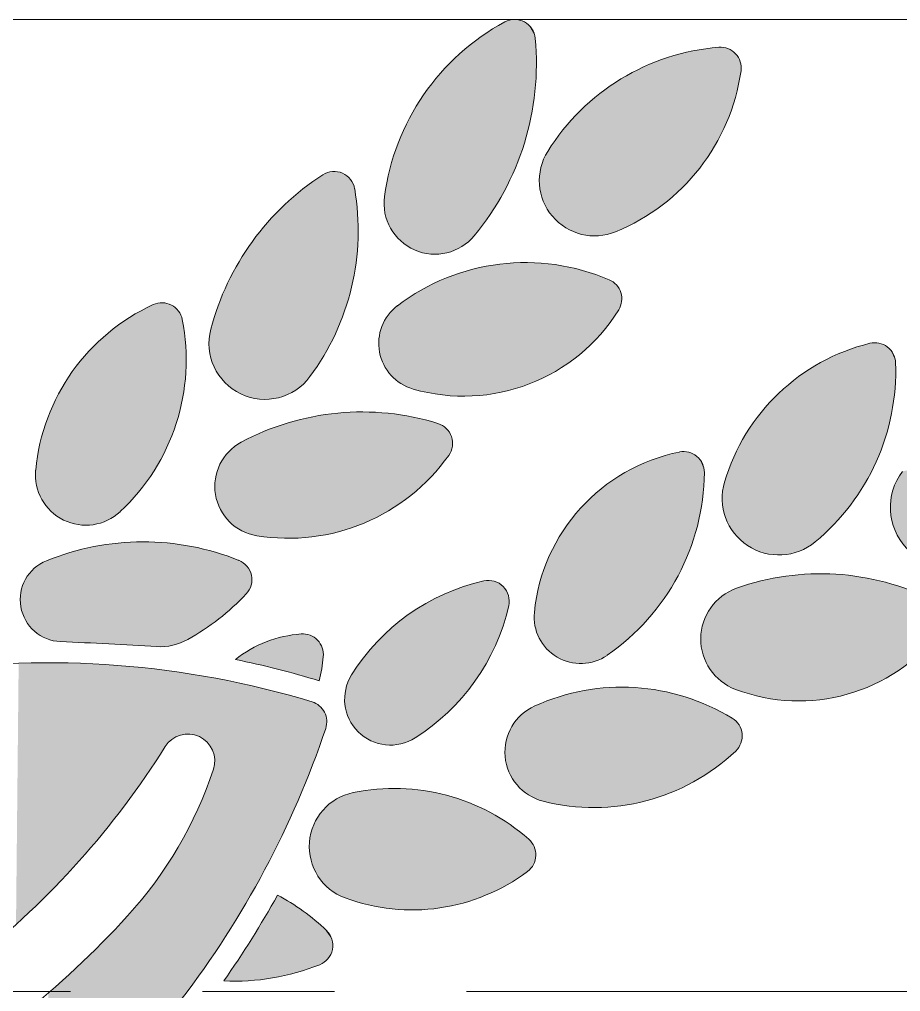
# Model space of a CAD drawing. Extents: x 5 to 409, y 5 to 583.
# Drawn here: x 275.41 to 292.36, y 339.34 to 358.04 of the extents above; entities that cross this region are included whole.
import ezdxf

# ---------------------------------------------------------------- set-up
doc = ezdxf.new("R2010")
doc.units = 0
doc.linetypes.add('CENTERX2', pattern=[20.32, 12.7, -2.54, 2.54, -2.54])
for name, color, linetype, lineweight in [('CENTERLINE', 4, 'CENTERX2', 25), ('DIMENSIONS', 2, 'Continuous', 25), ('OUTLINE', 7, 'Continuous', 70)]:
    doc.layers.add(name, color=color, linetype=linetype, lineweight=lineweight)

msp = doc.modelspace()

# ---------------------------------------------------------------- linework, layer by layer
at = {"layer": 'CENTERLINE', "lineweight": 18}
msp.add_line((296.714, 339.34), (227.314, 339.337), dxfattribs=at)
at = {"layer": 'DIMENSIONS', "lineweight": 13}
msp.add_line((239.09, 358.045), (308.088, 358.045), dxfattribs=at)
at = {"layer": 'OUTLINE', "lineweight": 18}
for centre, radius, start, end in [((284.938, 357.645), 0.4, 5.2396, 118.4689), ((286.89, 354.046), 4.494, 118.4689, 172.4448), ((280.145, 357.205), 5.214, 320.4157, 5.2396), ((289.209, 353.243), 4.28, 94.5695, 148.0969), ((288.899, 357.111), 0.4, 351.811, 94.5695), ((285.38, 357.617), 3.955, 292.3185, 351.811), ((286.478, 354.943), 1.064, 148.0969, 292.3185), ((283.99, 350.8), 5.062, 122.7693, 165.3021), ((281.466, 354.72), 0.4, 9.704, 122.7693), ((277.188, 353.989), 4.741, 323.5364, 9.704), ((283.407, 354.508), 0.981, 172.4448, 320.4157), ((285.15, 349.288), 4.078, 66.7655, 127.1877), ((286.601, 352.668), 0.4, 328.2186, 66.7655), ((279.612, 349.005), 3.906, 114.6044, 174.5822), ((278.152, 352.193), 0.4, 11.1714, 114.6044), ((283.237, 351.81), 0.913, 127.1877, 253.9344), ((283.956, 354.307), 3.512, 253.9344, 328.2186), ((274.623, 351.496), 3.997, 313.0088, 11.1714), ((280.134, 351.811), 1.077, 165.3021, 323.5364), ((292.703, 348.04), 3.885, 103.842, 163.5429), ((291.869, 351.424), 0.4, 2.0035, 103.842), ((287.992, 351.289), 4.28, 309.6003, 2.0035), ((282.003, 345.566), 4.926, 72.7523, 118.1697), ((283.345, 349.888), 0.4, 324.7003, 72.7523), ((280.132, 349.06), 0.962, 118.1697, 260.7208), ((280.586, 351.841), 3.78, 260.7208, 324.7003), ((288.797, 346.293), 3.495, 101.3008, 174.39), ((288.19, 349.329), 0.4, 359.4272, 101.3008), ((276.688, 349.282), 0.97, 174.5822, 313.0088), ((284.271, 349.368), 4.319, 304.5192, 359.4272), ((293.317, 348.658), 1.148, 143.0197, 303.1856), ((290.024, 348.832), 1.092, 163.5429, 309.6003), ((277.792, 343.047), 4.945, 68.1349, 112.1059), ((276.235, 346.88), 0.809, 112.1059, 267.5769), ((279.484, 347.266), 0.4, 316.5611, 68.1349), ((290.824, 342.565), 4.814, 63.2618, 109.6319), ((285.237, 343.294), 4.046, 102.7086, 148.1291), ((284.435, 346.85), 0.4, 346.9369, 102.7086), ((289.555, 346.123), 1.036, 109.6319, 249.2813), ((276.323, 350.259), 4.754, 299.3034, 316.5611), ((280.82, 347.689), 4.112, 302.4262, 346.9369), ((286.211, 346.547), 0.897, 174.39, 304.5192), ((290.407, 348.375), 3.444, 249.2813, 322.1442), ((271.816, 242.441), 103.724, 86.55193, 87.57695), ((278.119, 347.059), 1.084, 266.5519, 299.3034), ((281, 343.909), 2.317, 94.1901, 128.249), ((280.86, 345.821), 0.4, 354.43, 94.1901), ((275.977, 328.197), 17.895, 73.1006, 78.4299), ((278.046, 346.095), 3.227, 346.0915, 354.43), ((275.966, 328.171), 17.495, 73.1377, 98.1115), ((282.551, 344.964), 0.883, 148.1291, 302.4262), ((287.003, 341.126), 4.07, 58.5459, 114.342), ((280.925, 344.531), 0.4, 341.3251, 73.1377), ((285.727, 343.947), 0.975, 114.342, 255.772), ((288.918, 344.257), 0.4, 313.4208, 58.5459), ((264.075, 350.226), 18.187, 322.6142, 341.3251), ((278.653, 343.778), 0.516, 341.7164, 147.9214), ((264.466, 352.67), 16.227, 308.4477, 327.9215), ((286.464, 346.851), 3.971, 255.772, 313.4208), ((271.697, 346.076), 7.841, 317.6391, 341.7164), ((282.046, 342.131), 1.058, 101.5691, 249.6643), ((282.621, 339.321), 3.926, 48.6947, 101.5691), ((284.948, 341.969), 0.4, 306.8868, 48.6947), ((282.965, 344.612), 3.703, 249.6643, 306.8868), ((264.125, 350.215), 18.587, 324.9581, 330.9629), ((278.541, 337.654), 3.986, 45.8347, 62.6172), ((264.466, 352.67), 17.627, 308.4477, 317.6391), ((281.04, 340.226), 0.4, 291.7468, 45.8347), ((279.542, 343.983), 4.445, 267.4262, 291.7468)]:
    msp.add_arc(centre, radius, start, end, dxfattribs=at)
at = {"layer": 'OUTLINE', "lineweight": 5}
for points in [[(285.329, 357.73), (284.937, 358.045), (284.84, 358.032), (284.888, 358.041)], [(285.329, 357.73), (285.035, 358.033), (284.937, 358.045), (284.987, 358.042)], [(285.329, 357.73), (284.748, 357.996), (284.299, 357.717), (284.519, 357.863)], [(285.329, 357.73), (284.84, 358.032), (284.748, 357.996), (284.793, 358.017)], [(285.329, 357.73), (285.127, 357.997), (285.035, 358.033), (285.082, 358.018)], [(285.329, 357.73), (285.208, 357.94), (285.127, 357.997), (285.169, 357.971)], [(285.329, 357.73), (285.272, 357.866), (285.208, 357.94), (285.242, 357.905)], [(285.329, 357.73), (285.316, 357.777), (285.272, 357.866), (285.297, 357.823)], [(285.329, 357.73), (282.435, 354.637), (282.444, 354.322), (282.427, 354.479)], [(285.329, 357.73), (282.535, 355.156), (282.435, 354.637), (282.478, 354.898)], [(285.329, 357.73), (282.444, 354.322), (282.553, 354.026), (282.487, 354.169)], [(285.329, 357.73), (282.696, 355.66), (282.535, 355.156), (282.608, 355.41)], [(285.329, 357.73), (282.553, 354.026), (282.75, 353.78), (282.642, 353.895)], [(285.329, 357.73), (282.915, 356.141), (282.696, 355.66), (282.798, 355.904)], [(285.329, 357.73), (282.75, 353.78), (283.015, 353.609), (282.876, 353.684)], [(285.329, 357.73), (283.188, 356.594), (282.915, 356.141), (283.045, 356.372)], [(285.329, 357.73), (283.015, 353.609), (283.321, 353.531), (283.165, 353.557)], [(285.329, 357.73), (283.513, 357.011), (283.188, 356.594), (283.345, 356.807)], [(285.329, 357.73), (283.321, 353.531), (283.635, 353.554), (283.479, 353.53)], [(285.329, 357.73), (283.885, 357.387), (283.513, 357.011), (283.694, 357.205)], [(285.329, 357.73), (283.635, 353.554), (283.926, 353.675), (283.785, 353.603)], [(285.329, 357.73), (284.299, 357.717), (283.885, 357.387), (284.087, 357.558)], [(285.329, 357.73), (283.926, 353.675), (284.163, 353.883), (284.053, 353.769)], [(285.329, 357.73), (284.163, 353.883), (284.468, 354.291), (284.321, 354.083)], [(285.329, 357.73), (284.468, 354.291), (284.732, 354.727), (284.605, 354.506)], [(285.329, 357.73), (284.732, 354.727), (284.952, 355.187), (284.848, 354.954)], [(285.329, 357.73), (284.952, 355.187), (285.126, 355.666), (285.045, 355.424)], [(285.329, 357.73), (285.126, 355.666), (285.253, 356.159), (285.195, 355.911)], [(285.329, 357.73), (285.253, 356.159), (285.33, 356.663), (285.298, 356.41)], [(285.329, 357.73), (285.33, 356.663), (285.358, 357.172), (285.351, 356.917)], [(285.329, 357.73), (285.358, 357.172), (285.337, 357.681), (285.354, 357.427)], [(285.498, 355.357), (288.957, 357.507), (288.868, 357.51), (288.912, 357.511)], [(285.498, 355.357), (288.868, 357.51), (288.373, 357.441), (288.619, 357.483)], [(285.498, 355.357), (289.044, 357.484), (288.957, 357.507), (289.001, 357.498)], [(285.498, 355.357), (289.123, 357.443), (289.044, 357.484), (289.084, 357.466)], [(285.498, 355.357), (289.191, 357.385), (289.123, 357.443), (289.159, 357.416)], [(285.498, 355.357), (288.373, 357.441), (287.889, 357.315), (288.129, 357.385)], [(285.498, 355.357), (289.245, 357.313), (289.191, 357.385), (289.22, 357.35)], [(285.498, 355.357), (287.889, 357.315), (287.424, 357.133), (287.654, 357.231)], [(285.498, 355.357), (289.281, 357.231), (289.245, 357.313), (289.265, 357.273)], [(285.498, 355.357), (289.298, 357.143), (289.281, 357.231), (289.292, 357.188)], [(285.498, 355.357), (289.295, 357.054), (289.298, 357.143), (289.299, 357.099)], [(285.498, 355.357), (287.424, 357.133), (286.983, 356.899), (287.2, 357.023)], [(285.498, 355.357), (289.19, 356.552), (289.295, 357.054), (289.251, 356.801)], [(285.498, 355.357), (286.983, 356.899), (286.572, 356.615), (286.773, 356.763)], [(285.498, 355.357), (286.572, 356.615), (286.197, 356.285), (286.38, 356.455)], [(285.498, 355.357), (289.02, 356.068), (289.19, 356.552), (289.112, 356.307)], [(285.498, 355.357), (286.197, 356.285), (285.863, 355.913), (286.025, 356.104)], [(285.498, 355.357), (288.788, 355.61), (289.02, 356.068), (288.911, 355.835)], [(285.498, 355.357), (285.863, 355.913), (285.575, 355.505), (285.713, 355.713)], [(285.498, 355.357), (288.5, 355.186), (288.788, 355.61), (288.651, 355.393)], [(285.498, 355.357), (285.445, 355.198), (285.417, 354.866), (285.418, 355.033)], [(285.498, 355.357), (285.417, 354.866), (285.493, 354.541), (285.442, 354.7)], [(285.498, 355.357), (285.493, 354.541), (285.666, 354.256), (285.568, 354.392)], [(285.498, 355.357), (285.666, 354.256), (285.918, 354.038), (285.783, 354.137)], [(285.498, 355.357), (285.918, 354.038), (286.226, 353.909), (286.067, 353.961)], [(285.498, 355.357), (286.226, 353.909), (286.558, 353.881), (286.391, 353.882)], [(285.498, 355.357), (286.558, 353.881), (286.882, 353.958), (286.723, 353.907)], [(285.498, 355.357), (286.882, 353.958), (287.343, 354.183), (287.117, 354.063)], [(285.498, 355.357), (287.343, 354.183), (287.771, 354.466), (287.562, 354.318)], [(285.498, 355.357), (287.771, 354.466), (288.159, 354.802), (287.971, 354.628)], [(285.498, 355.357), (288.159, 354.802), (288.5, 355.186), (288.336, 354.988)], [(279.062, 351.902), (281.533, 355.115), (281.435, 355.119), (281.484, 355.12)], [(279.062, 351.902), (281.435, 355.119), (281.338, 355.1), (281.386, 355.112)], [(279.062, 351.902), (281.627, 355.087), (281.533, 355.115), (281.581, 355.104)], [(279.062, 351.902), (281.338, 355.1), (281.25, 355.057), (281.293, 355.081)], [(279.062, 351.902), (281.712, 355.036), (281.627, 355.087), (281.671, 355.064)], [(279.062, 351.902), (281.25, 355.057), (280.867, 354.785), (281.055, 354.925)], [(279.062, 351.902), (281.782, 354.967), (281.712, 355.036), (281.749, 355.004)], [(279.062, 351.902), (281.832, 354.882), (281.782, 354.967), (281.809, 354.926)], [(279.062, 351.902), (281.861, 354.788), (281.832, 354.882), (281.849, 354.836)], [(279.062, 351.902), (281.917, 354.314), (281.861, 354.788), (281.895, 354.552)], [(279.062, 351.902), (280.867, 354.785), (280.511, 354.478), (280.686, 354.635)], [(279.062, 351.902), (280.511, 354.478), (280.185, 354.14), (280.344, 354.313)], [(279.062, 351.902), (281.926, 353.837), (281.917, 354.314), (281.928, 354.076)], [(279.062, 351.902), (280.185, 354.14), (279.892, 353.773), (280.035, 353.96)], [(279.062, 351.902), (281.887, 353.361), (281.926, 353.837), (281.912, 353.598)], [(279.062, 351.902), (279.892, 353.773), (279.635, 353.381), (279.759, 353.58)], [(279.062, 351.902), (279.635, 353.381), (279.414, 352.966), (279.52, 353.176)], [(279.062, 351.902), (281.8, 352.892), (281.887, 353.361), (281.849, 353.125)], [(282.59, 352.454), (285.727, 353.325), (285.191, 353.366), (285.46, 353.354)], [(282.59, 352.454), (285.191, 353.366), (284.655, 353.336), (284.923, 353.36)], [(282.59, 352.454), (284.655, 353.336), (284.127, 353.236), (284.389, 353.295)], [(282.59, 352.454), (286.253, 353.214), (285.727, 353.325), (285.992, 353.279)], [(282.59, 352.454), (284.127, 353.236), (283.617, 353.067), (283.869, 353.16)], [(282.59, 352.454), (286.759, 353.035), (286.253, 353.214), (286.509, 353.133)], [(282.59, 352.454), (283.617, 353.067), (283.134, 352.833), (283.372, 352.958)], [(282.59, 352.454), (286.834, 352.993), (286.759, 353.035), (286.798, 353.016)], [(282.59, 352.454), (286.898, 352.936), (286.834, 352.993), (286.867, 352.967)], [(279.062, 351.902), (279.414, 352.966), (279.233, 352.533), (279.319, 352.751)], [(279.062, 351.902), (281.666, 352.434), (281.8, 352.892), (281.739, 352.661)], [(282.59, 352.454), (286.948, 352.867), (286.898, 352.936), (286.925, 352.903)], [(282.59, 352.454), (286.983, 352.788), (286.948, 352.867), (286.968, 352.828)], [(282.59, 352.454), (283.134, 352.833), (282.685, 352.537), (282.905, 352.692)], [(282.59, 352.454), (287, 352.704), (286.983, 352.788), (286.993, 352.747)], [(282.59, 352.454), (286.998, 352.618), (287, 352.704), (287.001, 352.661)], [(282.59, 352.454), (286.978, 352.535), (286.998, 352.618), (286.991, 352.576)], [(275.72, 349.228), (278.25, 352.581), (278.161, 352.593), (278.206, 352.589)], [(275.72, 349.228), (278.161, 352.593), (278.071, 352.585), (278.116, 352.591)], [(275.72, 349.228), (278.071, 352.585), (277.985, 352.557), (278.027, 352.573)], [(275.72, 349.228), (278.334, 352.549), (278.25, 352.581), (278.293, 352.567)], [(275.72, 349.228), (277.985, 352.557), (277.536, 352.314), (277.757, 352.443)], [(275.72, 349.228), (278.409, 352.499), (278.334, 352.549), (278.373, 352.526)], [(275.72, 349.228), (278.471, 352.434), (278.409, 352.499), (278.442, 352.468)], [(275.72, 349.228), (278.517, 352.356), (278.471, 352.434), (278.496, 352.396)], [(279.062, 351.902), (279.233, 352.533), (279.093, 352.085), (279.158, 352.31)], [(279.062, 351.902), (281.487, 351.991), (281.666, 352.434), (281.582, 352.21)], [(282.59, 352.454), (282.328, 351.894), (282.34, 351.642), (282.325, 351.768)], [(282.59, 352.454), (282.386, 352.139), (282.328, 351.894), (282.348, 352.018)], [(282.59, 352.454), (282.34, 351.642), (282.419, 351.404), (282.371, 351.52)], [(282.59, 352.454), (282.508, 352.359), (282.386, 352.139), (282.439, 352.253)], [(282.59, 352.454), (282.419, 351.404), (282.561, 351.196), (282.483, 351.295)], [(282.59, 352.454), (282.561, 351.196), (282.755, 351.035), (282.652, 351.109)], [(282.59, 352.454), (286.941, 352.457), (286.978, 352.535), (286.962, 352.495)], [(282.59, 352.454), (286.604, 352), (286.941, 352.457), (286.782, 352.222)], [(282.59, 352.454), (282.755, 351.035), (282.985, 350.932), (282.866, 350.976)], [(282.59, 352.454), (282.985, 350.932), (283.542, 350.82), (283.261, 350.865)], [(282.59, 352.454), (283.542, 350.82), (284.11, 350.799), (283.825, 350.798)], [(282.59, 352.454), (284.11, 350.799), (284.674, 350.869), (284.393, 350.823)], [(282.59, 352.454), (284.674, 350.869), (285.219, 351.03), (284.95, 350.939)], [(282.59, 352.454), (285.219, 351.03), (285.731, 351.277), (285.48, 351.143)], [(282.59, 352.454), (285.731, 351.277), (286.197, 351.603), (285.971, 351.43)], [(282.59, 352.454), (286.197, 351.603), (286.604, 352), (286.408, 351.793)], [(275.72, 349.228), (278.544, 352.27), (278.517, 352.356), (278.533, 352.314)], [(275.72, 349.228), (277.536, 352.314), (277.122, 352.015), (277.324, 352.171)], [(275.72, 349.228), (278.611, 351.768), (278.544, 352.27), (278.586, 352.02)], [(275.72, 349.228), (277.122, 352.015), (276.751, 351.664), (276.93, 351.846)], [(279.062, 351.902), (281.264, 351.569), (281.487, 351.991), (281.381, 351.777)], [(279.062, 351.902), (279.062, 351.716), (279.158, 351.359), (279.094, 351.533)], [(279.062, 351.902), (279.158, 351.359), (279.368, 351.055), (279.25, 351.198)], [(279.062, 351.902), (279.368, 351.055), (279.67, 350.84), (279.51, 350.935)], [(279.062, 351.902), (279.67, 350.84), (280.026, 350.74), (279.843, 350.775)], [(279.062, 351.902), (280.026, 350.74), (280.394, 350.767), (280.211, 350.737)], [(279.062, 351.902), (280.394, 350.767), (280.733, 350.916), (280.57, 350.827)], [(279.062, 351.902), (280.733, 350.916), (281, 351.171), (280.878, 351.032)], [(279.062, 351.902), (281, 351.171), (281.264, 351.569), (281.137, 351.367)], [(275.72, 349.228), (278.613, 351.261), (278.611, 351.768), (278.62, 351.515)], [(292.265, 351.483), (291.774, 351.813), (291.292, 351.66), (291.53, 351.744)], [(292.265, 351.483), (291.862, 351.824), (291.774, 351.813), (291.817, 351.821)], [(292.265, 351.483), (291.95, 351.816), (291.862, 351.824), (291.906, 351.823)], [(292.265, 351.483), (292.034, 351.789), (291.95, 351.816), (291.993, 351.805)], [(292.265, 351.483), (292.111, 351.743), (292.034, 351.789), (292.074, 351.768)], [(292.265, 351.483), (292.175, 351.682), (292.111, 351.743), (292.144, 351.715)], [(292.265, 351.483), (292.224, 351.609), (292.175, 351.682), (292.202, 351.647)], [(275.72, 349.228), (276.751, 351.664), (276.428, 351.268), (276.583, 351.472)], [(292.265, 351.483), (291.292, 351.66), (290.833, 351.446), (291.059, 351.56)], [(292.265, 351.483), (292.256, 351.526), (292.224, 351.609), (292.243, 351.568)], [(292.265, 351.483), (288.977, 349.141), (288.933, 348.797), (288.941, 348.971)], [(292.265, 351.483), (288.933, 348.797), (288.999, 348.457), (288.952, 348.625)], [(292.265, 351.483), (289.152, 349.616), (288.977, 349.141), (289.057, 349.381)], [(292.265, 351.483), (288.999, 348.457), (289.168, 348.155), (289.071, 348.299)], [(292.265, 351.483), (289.386, 350.064), (289.152, 349.616), (289.262, 349.843)], [(292.265, 351.483), (289.168, 348.155), (289.423, 347.921), (289.286, 348.028)], [(292.265, 351.483), (289.677, 350.477), (289.386, 350.064), (289.525, 350.275)], [(292.265, 351.483), (289.423, 347.921), (289.738, 347.778), (289.575, 347.837)], [(292.265, 351.483), (290.019, 350.85), (289.677, 350.477), (289.842, 350.669)], [(292.265, 351.483), (289.738, 347.778), (290.083, 347.742), (289.909, 347.746)], [(292.265, 351.483), (290.407, 351.174), (290.019, 350.85), (290.208, 351.018)], [(292.265, 351.483), (290.083, 347.742), (290.421, 347.815), (290.255, 347.765)], [(292.265, 351.483), (290.833, 351.446), (290.407, 351.174), (290.616, 351.317)], [(292.265, 351.483), (290.421, 347.815), (290.72, 347.991), (290.578, 347.891)], [(292.265, 351.483), (290.72, 347.991), (291.078, 348.323), (290.904, 348.152)], [(292.265, 351.483), (291.078, 348.323), (291.396, 348.695), (291.243, 348.505)], [(292.265, 351.483), (291.396, 348.695), (291.67, 349.1), (291.539, 348.894)], [(292.265, 351.483), (291.67, 349.1), (291.896, 349.534), (291.789, 349.314)], [(292.265, 351.483), (291.896, 349.534), (292.07, 349.991), (291.99, 349.76)], [(292.265, 351.483), (292.07, 349.991), (292.192, 350.465), (292.138, 350.226)], [(292.265, 351.483), (292.192, 350.465), (292.258, 350.949), (292.232, 350.706)], [(292.265, 351.483), (292.258, 350.949), (292.269, 351.438), (292.271, 351.194)], [(275.72, 349.228), (276.428, 351.268), (276.16, 350.834), (276.287, 351.055)], [(275.72, 349.228), (278.551, 350.758), (278.613, 351.261), (278.59, 351.009)], [(275.72, 349.228), (276.16, 350.834), (275.951, 350.367), (276.048, 350.604)], [(275.72, 349.228), (278.426, 350.267), (278.551, 350.758), (278.497, 350.511)], [(275.72, 349.228), (275.951, 350.367), (275.804, 349.878), (275.87, 350.125)], [(279.552, 349.827), (282.509, 350.465), (282.022, 350.491), (282.266, 350.484)], [(279.552, 349.827), (282.022, 350.491), (281.534, 350.469), (281.778, 350.486)], [(279.552, 349.827), (281.534, 350.469), (281.052, 350.399), (281.292, 350.44)], [(279.552, 349.827), (282.991, 350.391), (282.509, 350.465), (282.751, 350.434)], [(279.552, 349.827), (281.052, 350.399), (280.578, 350.281), (280.813, 350.346)], [(279.552, 349.827), (283.464, 350.27), (282.991, 350.391), (283.229, 350.337)], [(275.72, 349.228), (278.24, 349.796), (278.426, 350.267), (278.341, 350.028)], [(279.552, 349.827), (280.578, 350.281), (280.119, 350.117), (280.346, 350.204)], [(279.552, 349.827), (283.55, 350.232), (283.464, 350.27), (283.508, 350.253)], [(279.552, 349.827), (283.624, 350.174), (283.55, 350.232), (283.589, 350.205)], [(296.658, 350.211), (292.219, 348.993), (292.171, 348.597), (292.178, 348.797)], [(296.658, 350.211), (292.171, 348.597), (292.261, 348.208), (292.199, 348.398)], [(296.658, 350.211), (292.4, 349.348), (292.219, 348.993), (292.294, 349.178)], [(296.658, 350.211), (292.261, 348.208), (292.479, 347.874), (292.355, 348.031)], [(279.552, 349.827), (283.683, 350.101), (283.624, 350.174), (283.656, 350.14)], [(279.552, 349.827), (280.119, 350.117), (279.678, 349.908), (279.896, 350.018)], [(279.552, 349.827), (283.724, 350.016), (283.683, 350.101), (283.706, 350.06)], [(279.552, 349.827), (283.743, 349.924), (283.724, 350.016), (283.736, 349.971)], [(275.72, 349.228), (275.804, 349.878), (275.723, 349.374), (275.755, 349.627)], [(279.552, 349.827), (279.18, 349.2), (279.183, 348.902), (279.17, 349.051)], [(279.552, 349.827), (279.269, 349.485), (279.18, 349.2), (279.213, 349.346)], [(279.552, 349.827), (279.183, 348.902), (279.277, 348.619), (279.219, 348.757)], [(279.552, 349.827), (279.44, 349.728), (279.269, 349.485), (279.345, 349.613)], [(279.552, 349.827), (279.277, 348.619), (279.453, 348.379), (279.355, 348.492)], [(279.552, 349.827), (279.453, 348.379), (279.694, 348.204), (279.566, 348.282)], [(279.552, 349.827), (283.741, 349.83), (283.743, 349.924), (283.745, 349.877)], [(279.552, 349.827), (283.716, 349.739), (283.741, 349.83), (283.731, 349.784)], [(279.552, 349.827), (279.694, 348.204), (279.977, 348.111), (279.832, 348.146)], [(279.552, 349.827), (279.977, 348.111), (280.502, 348.062), (280.238, 348.077)], [(279.552, 349.827), (280.502, 348.062), (281.028, 348.087), (280.766, 348.065)], [(279.552, 349.827), (281.028, 348.087), (281.546, 348.185), (281.289, 348.127)], [(279.552, 349.827), (281.546, 348.185), (282.046, 348.354), (281.799, 348.261)], [(279.552, 349.827), (282.046, 348.354), (282.517, 348.591), (282.285, 348.464)], [(279.552, 349.827), (282.517, 348.591), (282.95, 348.891), (282.739, 348.734)], [(279.552, 349.827), (282.95, 348.891), (283.338, 349.249), (283.15, 349.063)], [(279.552, 349.827), (283.338, 349.249), (283.671, 349.657), (283.512, 349.447)], [(279.552, 349.827), (283.671, 349.657), (283.716, 349.739), (283.696, 349.697)], [(275.72, 349.228), (277.996, 349.351), (278.24, 349.796), (278.125, 349.57)], [(288.588, 349.369), (288.112, 349.721), (287.576, 349.569), (287.841, 349.655)], [(288.588, 349.369), (288.2, 349.728), (288.112, 349.721), (288.156, 349.727)], [(288.588, 349.369), (288.288, 349.716), (288.2, 349.728), (288.245, 349.725)], [(288.588, 349.369), (288.371, 349.685), (288.288, 349.716), (288.331, 349.703)], [(288.588, 349.369), (288.445, 349.637), (288.371, 349.685), (288.41, 349.663)], [(288.588, 349.369), (288.507, 349.573), (288.445, 349.637), (288.478, 349.606)], [(288.588, 349.369), (287.576, 349.569), (287.072, 349.333), (287.319, 349.461)], [(288.588, 349.369), (288.553, 349.497), (288.507, 349.573), (288.532, 349.536)], [(288.588, 349.369), (288.581, 349.413), (288.553, 349.497), (288.57, 349.456)], [(275.72, 349.228), (277.698, 348.942), (277.996, 349.351), (277.853, 349.142)], [(288.588, 349.369), (285.318, 346.635), (285.33, 346.382), (285.315, 346.508)], [(288.588, 349.369), (285.417, 347.183), (285.318, 346.635), (285.357, 346.911)], [(288.588, 349.369), (285.33, 346.382), (285.411, 346.142), (285.362, 346.259)], [(288.588, 349.369), (285.411, 346.142), (285.557, 345.934), (285.477, 346.032)], [(288.588, 349.369), (285.601, 347.708), (285.417, 347.183), (285.498, 347.449)], [(288.588, 349.369), (285.557, 345.934), (285.755, 345.775), (285.65, 345.848)], [(288.588, 349.369), (285.866, 348.198), (285.601, 347.708), (285.724, 347.958)], [(288.588, 349.369), (285.755, 345.775), (285.99, 345.679), (285.869, 345.719)], [(288.588, 349.369), (286.206, 348.639), (285.866, 348.198), (286.027, 348.425)], [(288.588, 349.369), (285.99, 345.679), (286.242, 345.651), (286.115, 345.656)], [(288.588, 349.369), (286.611, 349.021), (286.206, 348.639), (286.401, 348.838)], [(288.588, 349.369), (286.242, 345.651), (286.492, 345.696), (286.368, 345.665)], [(288.588, 349.369), (286.492, 345.696), (286.719, 345.809), (286.609, 345.744)], [(288.588, 349.369), (287.072, 349.333), (286.611, 349.021), (286.835, 349.186)], [(288.588, 349.369), (286.719, 345.809), (287.127, 346.127), (286.927, 345.962)], [(288.588, 349.369), (287.127, 346.127), (287.493, 346.491), (287.315, 346.303)], [(288.588, 349.369), (287.493, 346.491), (287.814, 346.897), (287.66, 346.689)], [(288.588, 349.369), (287.814, 346.897), (288.084, 347.338), (287.956, 347.113)], [(288.588, 349.369), (288.084, 347.338), (288.299, 347.808), (288.199, 347.57)], [(288.588, 349.369), (288.299, 347.808), (288.457, 348.301), (288.385, 348.052)], [(288.588, 349.369), (288.457, 348.301), (288.554, 348.809), (288.513, 348.553)], [(288.588, 349.369), (288.554, 348.809), (288.59, 349.325), (288.58, 349.066)], [(275.72, 349.228), (275.739, 349.083), (275.842, 348.81), (275.78, 348.942)], [(275.72, 349.228), (275.842, 348.81), (276.021, 348.579), (275.923, 348.688)], [(275.72, 349.228), (276.021, 348.579), (276.26, 348.412), (276.134, 348.487)], [(275.72, 349.228), (276.26, 348.412), (276.538, 348.325), (276.396, 348.358)], [(275.72, 349.228), (276.538, 348.325), (276.83, 348.323), (276.684, 348.313)], [(275.72, 349.228), (276.83, 348.323), (277.109, 348.409), (276.973, 348.355)], [(275.72, 349.228), (277.109, 348.409), (277.35, 348.573), (277.235, 348.482)], [(275.72, 349.228), (277.35, 348.573), (277.698, 348.942), (277.529, 348.752)], [(279.411, 347.72), (277.308, 347.969), (276.838, 347.9), (277.072, 347.94)], [(279.411, 347.72), (277.781, 347.992), (277.308, 347.969), (277.544, 347.986)], [(279.411, 347.72), (278.255, 347.971), (277.781, 347.992), (278.018, 347.987)], [(279.411, 347.72), (278.724, 347.904), (278.255, 347.971), (278.49, 347.943)], [(279.411, 347.72), (276.378, 347.786), (275.931, 347.629), (276.152, 347.713)], [(279.411, 347.72), (276.838, 347.9), (276.378, 347.786), (276.607, 347.848)], [(279.411, 347.72), (279.185, 347.792), (278.724, 347.904), (278.956, 347.853)], [(279.411, 347.72), (275.438, 347.015), (275.438, 346.742), (275.426, 346.878)], [(279.411, 347.72), (275.528, 347.272), (275.438, 347.015), (275.472, 347.147)], [(279.411, 347.72), (275.438, 346.742), (275.53, 346.484), (275.473, 346.609)], [(279.411, 347.72), (275.699, 347.485), (275.528, 347.272), (275.604, 347.386)], [(279.411, 347.72), (275.53, 346.484), (275.701, 346.272), (275.606, 346.371)], [(279.411, 347.72), (275.931, 347.629), (275.699, 347.485), (275.809, 347.567)], [(279.411, 347.72), (275.701, 346.272), (275.934, 346.129), (275.812, 346.191)], [(279.411, 347.72), (275.934, 346.129), (276.201, 346.072), (276.065, 346.089)], [(279.411, 347.72), (276.201, 346.072), (276.432, 346.062), (276.317, 346.067)], [(279.411, 347.72), (276.432, 346.062), (276.664, 346.051), (276.548, 346.057)], [(279.411, 347.72), (276.664, 346.051), (276.896, 346.04), (276.78, 346.046)], [(279.411, 347.72), (276.896, 346.04), (277.128, 346.029), (277.012, 346.034)], [(279.411, 347.72), (277.128, 346.029), (277.359, 346.016), (277.243, 346.023)], [(279.411, 347.72), (277.359, 346.016), (277.591, 346.004), (277.475, 346.01)], [(279.411, 347.72), (277.591, 346.004), (277.822, 345.991), (277.707, 345.997)], [(279.411, 347.72), (277.822, 345.991), (278.054, 345.977), (277.938, 345.984)], [(279.411, 347.72), (278.054, 345.977), (278.131, 345.975), (278.093, 345.975)], [(279.411, 347.72), (278.131, 345.975), (278.209, 345.979), (278.17, 345.976)], [(279.411, 347.72), (278.209, 345.979), (278.286, 345.988), (278.247, 345.983)], [(279.411, 347.72), (278.286, 345.988), (278.362, 346.002), (278.324, 345.994)], [(279.411, 347.72), (278.362, 346.002), (278.436, 346.022), (278.399, 346.012)], [(279.411, 347.72), (278.436, 346.022), (278.51, 346.048), (278.473, 346.034)], [(279.411, 347.72), (278.51, 346.048), (278.581, 346.078), (278.545, 346.062)], [(279.411, 347.72), (278.581, 346.078), (278.65, 346.114), (278.616, 346.095)], [(279.411, 347.72), (278.65, 346.114), (278.804, 346.204), (278.727, 346.158)], [(279.411, 347.72), (278.804, 346.204), (278.955, 346.3), (278.88, 346.252)], [(279.411, 347.72), (278.955, 346.3), (279.102, 346.402), (279.029, 346.351)], [(279.411, 347.72), (279.102, 346.402), (279.245, 346.51), (279.174, 346.455)], [(279.411, 347.72), (279.245, 346.51), (279.384, 346.622), (279.315, 346.565)], [(279.411, 347.72), (279.384, 346.622), (279.519, 346.74), (279.452, 346.681)], [(279.411, 347.72), (279.519, 346.74), (279.649, 346.863), (279.585, 346.801)], [(279.411, 347.72), (279.649, 346.863), (279.775, 346.99), (279.713, 346.926)], [(279.411, 347.72), (279.775, 346.99), (279.832, 347.069), (279.806, 347.028)], [(279.411, 347.72), (279.832, 347.069), (279.87, 347.158), (279.854, 347.112)], [(279.411, 347.72), (279.87, 347.158), (279.884, 347.254), (279.88, 347.206)], [(279.411, 347.72), (279.884, 347.254), (279.875, 347.351), (279.882, 347.303)], [(279.411, 347.72), (279.875, 347.351), (279.843, 347.443), (279.862, 347.398)], [(279.411, 347.72), (279.843, 347.443), (279.79, 347.524), (279.819, 347.485)], [(279.411, 347.72), (279.79, 347.524), (279.718, 347.59), (279.756, 347.559)], [(279.411, 347.72), (279.718, 347.59), (279.633, 347.637), (279.677, 347.616)], [(289.063, 347.035), (291.123, 347.369), (290.636, 347.375), (290.879, 347.378)], [(289.063, 347.035), (290.636, 347.375), (290.151, 347.331), (290.393, 347.359)], [(284.833, 346.81), (284.347, 347.241), (283.961, 347.133), (284.153, 347.192)], [(284.833, 346.81), (284.448, 347.25), (284.347, 347.241), (284.397, 347.249)], [(284.833, 346.81), (284.547, 347.234), (284.448, 347.25), (284.498, 347.245)], [(284.833, 346.81), (284.64, 347.194), (284.547, 347.234), (284.595, 347.217)], [(284.833, 346.81), (284.719, 347.132), (284.64, 347.194), (284.681, 347.166)], [(289.063, 347.035), (291.606, 347.315), (291.123, 347.369), (291.365, 347.348)], [(289.063, 347.035), (290.151, 347.331), (289.673, 347.239), (289.911, 347.291)], [(289.063, 347.035), (292.082, 347.211), (291.606, 347.315), (291.846, 347.269)], [(289.063, 347.035), (289.673, 347.239), (289.207, 347.099), (289.438, 347.175)], [(289.063, 347.035), (292.545, 347.061), (292.082, 347.211), (292.315, 347.142)], [(284.833, 346.81), (283.961, 347.133), (283.588, 346.988), (283.773, 347.065)], [(284.833, 346.81), (284.781, 347.052), (284.719, 347.132), (284.752, 347.094)], [(284.833, 346.81), (284.82, 346.96), (284.781, 347.052), (284.803, 347.007)], [(289.063, 347.035), (288.57, 346.443), (288.519, 346.133), (288.532, 346.29)], [(289.063, 347.035), (288.519, 346.133), (288.564, 345.821), (288.53, 345.975)], [(289.063, 347.035), (288.564, 345.821), (288.7, 345.538), (288.621, 345.674)], [(289.063, 347.035), (288.711, 346.724), (288.57, 346.443), (288.63, 346.589)], [(289.063, 347.035), (288.7, 345.538), (288.915, 345.308), (288.799, 345.415)], [(289.063, 347.035), (288.93, 346.949), (288.711, 346.724), (288.812, 346.845)], [(289.063, 347.035), (288.915, 345.308), (289.189, 345.154), (289.046, 345.22)], [(289.063, 347.035), (292.99, 346.864), (292.545, 347.061), (292.77, 346.968)], [(289.063, 347.035), (289.189, 345.154), (289.714, 345.001), (289.448, 345.067)], [(289.063, 347.035), (289.714, 345.001), (290.257, 344.934), (289.984, 344.957)], [(289.063, 347.035), (290.257, 344.934), (290.803, 344.954), (290.53, 344.933)], [(289.063, 347.035), (290.803, 344.954), (291.34, 345.059), (291.073, 344.996)], [(289.063, 347.035), (291.34, 345.059), (291.853, 345.249), (291.6, 345.144)], [(289.063, 347.035), (291.853, 345.249), (292.329, 345.517), (292.096, 345.374)], [(289.063, 347.035), (292.329, 345.517), (292.757, 345.857), (292.55, 345.679)], [(289.063, 347.035), (292.757, 345.857), (293.126, 346.261), (292.95, 346.052)], [(289.063, 347.035), (293.126, 346.261), (293.172, 346.336), (293.151, 346.297)], [(289.063, 347.035), (293.172, 346.336), (293.201, 346.42), (293.189, 346.377)], [(289.063, 347.035), (293.201, 346.42), (293.21, 346.507), (293.208, 346.463)], [(289.063, 347.035), (293.21, 346.507), (293.2, 346.595), (293.208, 346.551)], [(289.063, 347.035), (293.2, 346.595), (293.172, 346.678), (293.188, 346.637)], [(289.063, 347.035), (293.172, 346.678), (293.125, 346.753), (293.151, 346.717)], [(289.063, 347.035), (293.125, 346.753), (293.064, 346.816), (293.096, 346.786)], [(289.063, 347.035), (293.064, 346.816), (292.99, 346.864), (293.028, 346.842)], [(284.833, 346.81), (281.69, 345.156), (281.674, 344.861), (281.67, 345.009)], [(284.833, 346.81), (281.674, 344.861), (281.758, 344.577), (281.704, 344.715)], [(284.833, 346.81), (281.801, 345.43), (281.69, 345.156), (281.734, 345.298)], [(284.833, 346.81), (281.758, 344.577), (281.93, 344.337), (281.834, 344.45)], [(284.833, 346.81), (282.03, 345.759), (281.801, 345.43), (281.911, 345.598)], [(284.833, 346.81), (281.93, 344.337), (282.172, 344.167), (282.044, 344.241)], [(284.833, 346.81), (282.289, 346.065), (282.03, 345.759), (282.156, 345.915)], [(284.833, 346.81), (282.172, 344.167), (282.457, 344.086), (282.311, 344.114)], [(284.833, 346.81), (282.578, 346.343), (282.289, 346.065), (282.43, 346.207)], [(284.833, 346.81), (282.457, 344.086), (282.752, 344.104), (282.605, 344.083)], [(284.833, 346.81), (282.893, 346.591), (282.578, 346.343), (282.732, 346.471)], [(284.833, 346.81), (282.752, 344.104), (283.024, 344.219), (282.893, 344.15)], [(284.833, 346.81), (283.23, 346.807), (282.893, 346.591), (283.059, 346.703)], [(284.833, 346.81), (283.024, 344.219), (283.351, 344.449), (283.19, 344.33)], [(284.833, 346.81), (283.588, 346.988), (283.23, 346.807), (283.407, 346.902)], [(284.833, 346.81), (283.351, 344.449), (283.653, 344.709), (283.505, 344.575)], [(284.833, 346.81), (283.653, 344.709), (283.928, 344.998), (283.794, 344.85)], [(284.833, 346.81), (283.928, 344.998), (284.175, 345.312), (284.055, 345.152)], [(284.833, 346.81), (284.175, 345.312), (284.389, 345.649), (284.286, 345.478)], [(284.833, 346.81), (284.389, 345.649), (284.57, 346.004), (284.484, 345.824)], [(284.833, 346.81), (284.57, 346.004), (284.716, 346.376), (284.648, 346.188)], [(284.833, 346.81), (284.716, 346.376), (284.825, 346.76), (284.775, 346.567)], [(284.833, 346.81), (284.835, 346.86), (284.82, 346.96), (284.831, 346.91)], [(280.745, 346.212), (279.705, 345.83), (279.566, 345.728), (279.634, 345.78)], [(280.745, 346.212), (279.566, 345.728), (279.769, 345.686), (279.668, 345.707)], [(280.745, 346.212), (279.851, 345.921), (279.705, 345.83), (279.777, 345.877)], [(280.745, 346.212), (279.769, 345.686), (279.972, 345.64), (279.871, 345.663)], [(280.745, 346.212), (280.003, 346), (279.851, 345.921), (279.926, 345.962)], [(280.745, 346.212), (279.972, 345.64), (280.175, 345.593), (280.074, 345.617)], [(280.745, 346.212), (280.161, 346.069), (280.003, 346), (280.082, 346.036)], [(280.745, 346.212), (280.324, 346.125), (280.161, 346.069), (280.242, 346.098)], [(280.745, 346.212), (280.175, 345.593), (280.377, 345.543), (280.276, 345.568)], [(280.745, 346.212), (280.49, 346.169), (280.324, 346.125), (280.407, 346.149)], [(280.745, 346.212), (280.377, 345.543), (280.578, 345.49), (280.478, 345.517)], [(280.745, 346.212), (280.66, 346.201), (280.49, 346.169), (280.575, 346.186)], [(280.745, 346.212), (280.578, 345.49), (280.779, 345.436), (280.679, 345.463)], [(280.745, 346.212), (280.917, 346.216), (280.831, 346.22), (280.874, 346.22)], [(280.745, 346.212), (281.002, 346.195), (280.917, 346.216), (280.96, 346.208)], [(280.745, 346.212), (280.779, 345.436), (280.979, 345.379), (280.879, 345.407)], [(280.745, 346.212), (280.979, 345.379), (281.179, 345.319), (281.079, 345.349)], [(280.745, 346.212), (281.179, 345.319), (281.192, 345.376), (281.186, 345.348)], [(280.745, 346.212), (281.192, 345.376), (281.205, 345.434), (281.199, 345.405)], [(280.745, 346.212), (281.205, 345.434), (281.216, 345.491), (281.211, 345.463)], [(280.745, 346.212), (281.216, 345.491), (281.227, 345.549), (281.222, 345.52)], [(280.745, 346.212), (281.227, 345.549), (281.236, 345.607), (281.232, 345.578)], [(280.745, 346.212), (281.236, 345.607), (281.244, 345.665), (281.24, 345.636)], [(280.745, 346.212), (281.244, 345.665), (281.252, 345.723), (281.248, 345.694)], [(280.745, 346.212), (281.252, 345.723), (281.258, 345.782), (281.255, 345.753)], [(280.745, 346.212), (281.258, 345.782), (281.257, 345.869), (281.26, 345.825)], [(280.745, 346.212), (281.257, 345.869), (281.237, 345.953), (281.249, 345.912)], [(280.745, 346.212), (281.237, 345.953), (281.2, 346.032), (281.221, 345.993)], [(280.745, 346.212), (281.2, 346.032), (281.146, 346.1), (281.175, 346.067)], [(280.745, 346.212), (281.146, 346.1), (281.079, 346.155), (281.114, 346.129)], [(280.745, 346.212), (281.079, 346.155), (281.002, 346.195), (281.041, 346.177)], [(275.396, 345.657), (275.872, 345.666), (275.345, 340.629), (275.598, 340.863)], [(275.872, 345.666), (275.846, 341.102), (275.598, 340.863)], [(276.349, 345.662), (276.09, 341.346), (275.872, 345.666), (275.846, 341.102)], [(276.56, 341.85), (276.327, 341.596), (276.349, 345.662), (276.09, 341.346)], [(276.825, 345.645), (276.787, 342.11), (276.349, 345.662), (276.56, 341.85)], [(276.825, 345.645), (277.301, 345.615), (276.787, 342.11), (277.009, 342.374)], [(277.301, 345.615), (277.224, 342.642), (277.009, 342.374)], [(277.775, 345.572), (277.435, 342.916), (277.301, 345.615), (277.224, 342.642)], [(277.837, 343.475), (277.639, 343.193), (277.775, 345.572), (277.435, 342.916)], [(278.249, 345.517), (278.029, 343.761), (277.775, 345.572), (277.837, 343.475)], [(278.249, 345.517), (278.272, 344.126), (278.029, 343.761), (278.216, 344.052)], [(278.72, 345.448), (278.272, 344.126), (278.249, 345.517)], [(278.72, 345.448), (278.42, 344.238), (278.272, 344.126), (278.341, 344.189)], [(278.72, 345.448), (278.599, 344.291), (278.42, 344.238), (278.507, 344.273)], [(278.72, 345.448), (278.784, 344.276), (278.599, 344.291), (278.692, 344.292)], [(279.19, 345.367), (278.872, 344.244), (278.72, 345.448), (278.784, 344.276)], [(279.19, 345.367), (279.023, 344.136), (278.872, 344.244), (278.953, 344.197)], [(279.19, 345.367), (279.126, 343.981), (279.023, 344.136), (279.082, 344.064)], [(279.19, 345.367), (279.168, 343.8), (279.126, 343.981), (279.155, 343.893)], [(279.261, 340.22), (279.168, 343.8), (279.657, 345.272), (279.19, 345.367)], [(279.261, 340.22), (279.657, 345.272), (279.456, 340.522)], [(279.657, 345.272), (279.644, 340.828), (279.456, 340.522)], [(280.122, 345.166), (279.827, 341.137), (279.657, 345.272), (279.644, 340.828)], [(280.173, 341.766), (280.003, 341.45), (280.122, 345.166), (279.827, 341.137)], [(280.583, 345.046), (280.337, 342.085), (280.122, 345.166), (280.173, 341.766)], [(285.194, 344.762), (287.255, 345.189), (286.76, 345.189), (287.008, 345.196)], [(285.194, 344.762), (287.747, 345.128), (287.255, 345.189), (287.502, 345.166)], [(285.194, 344.762), (286.76, 345.189), (286.269, 345.13), (286.514, 345.167)], [(285.194, 344.762), (286.269, 345.13), (285.788, 345.011), (286.027, 345.078)], [(285.194, 344.762), (288.227, 345.008), (287.747, 345.128), (287.989, 345.075)], [(280.583, 345.046), (280.646, 342.734), (280.337, 342.085), (280.495, 342.408)], [(281.041, 344.914), (280.646, 342.734), (280.583, 345.046)], [(285.194, 344.762), (285.788, 345.011), (285.325, 344.835), (285.554, 344.93)], [(285.194, 344.762), (288.69, 344.831), (288.227, 345.008), (288.461, 344.926)], [(281.041, 344.914), (280.929, 343.394), (280.646, 342.734), (280.791, 343.062)], [(281.041, 344.914), (281.079, 344.901), (280.929, 343.394), (281.061, 343.728)], [(281.186, 344.064), (281.061, 343.728), (281.115, 344.883), (281.079, 344.901)], [(281.186, 344.064), (281.115, 344.883), (281.181, 344.839), (281.149, 344.863)], [(281.186, 344.064), (281.181, 344.839), (281.21, 344.811)], [(281.304, 344.403), (281.186, 344.064), (281.237, 344.781), (281.21, 344.811)], [(281.304, 344.403), (281.237, 344.781), (281.281, 344.714), (281.26, 344.749)], [(285.194, 344.762), (284.776, 344.16), (284.756, 343.861), (284.754, 344.011)], [(285.194, 344.762), (284.756, 343.861), (284.828, 343.57), (284.781, 343.712)], [(285.194, 344.762), (284.885, 344.438), (284.776, 344.16), (284.82, 344.303)], [(285.194, 344.762), (284.828, 343.57), (284.985, 343.315), (284.897, 343.436)], [(285.194, 344.762), (285.075, 344.671), (284.885, 344.438), (284.971, 344.562)], [(285.194, 344.762), (284.985, 343.315), (285.212, 343.119), (285.091, 343.208)], [(285.194, 344.762), (289.127, 344.598), (288.69, 344.831), (288.912, 344.721)], [(285.194, 344.762), (285.212, 343.119), (285.487, 343.002), (285.345, 343.05)], [(285.194, 344.762), (285.487, 343.002), (285.978, 342.91), (285.731, 342.948)], [(285.194, 344.762), (285.978, 342.91), (286.476, 342.88), (286.227, 342.887)], [(285.194, 344.762), (286.476, 342.88), (286.974, 342.913), (286.726, 342.889)], [(285.194, 344.762), (286.974, 342.913), (287.464, 343.008), (287.221, 342.953)], [(285.194, 344.762), (287.464, 343.008), (287.938, 343.164), (287.704, 343.078)], [(285.194, 344.762), (287.938, 343.164), (288.389, 343.378), (288.167, 343.264)], [(285.194, 344.762), (288.389, 343.378), (288.81, 343.647), (288.604, 343.506)], [(285.194, 344.762), (288.81, 343.647), (289.193, 343.967), (289.006, 343.801)], [(285.194, 344.762), (289.193, 343.967), (289.252, 344.037), (289.225, 344)], [(285.194, 344.762), (289.252, 344.037), (289.293, 344.118), (289.275, 344.076)], [(285.194, 344.762), (289.293, 344.118), (289.315, 344.207), (289.307, 344.162)], [(285.194, 344.762), (289.315, 344.207), (289.316, 344.299), (289.318, 344.253)], [(285.194, 344.762), (289.316, 344.299), (289.296, 344.388), (289.309, 344.344)], [(285.194, 344.762), (289.296, 344.388), (289.256, 344.471), (289.279, 344.431)], [(285.194, 344.762), (289.256, 344.471), (289.199, 344.542), (289.23, 344.508)], [(285.194, 344.762), (289.199, 344.542), (289.127, 344.598), (289.165, 344.572)], [(281.281, 344.714), (281.297, 344.678), (281.304, 344.403), (281.31, 344.64)], [(281.304, 344.403), (281.31, 344.64), (281.315, 344.442), (281.319, 344.601)], [(281.315, 344.442), (281.319, 344.601), (281.322, 344.481), (281.324, 344.561)], [(281.322, 344.481), (281.324, 344.561), (281.325, 344.521)], [(279.261, 340.22), (279.142, 343.616), (279.168, 343.8), (279.163, 343.707)], [(279.261, 340.22), (279.061, 339.922), (279.142, 343.616), (279.075, 343.421)], [(279.061, 339.922), (279.003, 343.228), (279.075, 343.421)], [(278.854, 339.629), (278.926, 343.037), (279.061, 339.922), (279.003, 343.228)], [(281.67, 343.119), (281.071, 342.542), (280.991, 342.212), (281.018, 342.38)], [(281.67, 343.119), (280.991, 342.212), (281.02, 341.873), (280.992, 342.041)], [(281.67, 343.119), (281.02, 341.873), (281.155, 341.56), (281.075, 341.711)], [(281.67, 343.119), (281.252, 342.83), (281.071, 342.542), (281.15, 342.694)], [(281.67, 343.119), (281.155, 341.56), (281.382, 341.307), (281.258, 341.424)], [(281.67, 343.119), (281.515, 343.046), (281.252, 342.83), (281.375, 342.949)], [(281.67, 343.119), (281.382, 341.307), (281.678, 341.139), (281.523, 341.211)], [(281.67, 343.119), (283.185, 343.206), (282.734, 343.245), (282.96, 343.232)], [(281.67, 343.119), (282.734, 343.245), (282.281, 343.232), (282.507, 343.245)], [(281.67, 343.119), (282.281, 343.232), (281.833, 343.167), (282.056, 343.206)], [(281.67, 343.119), (283.628, 343.115), (283.185, 343.206), (283.408, 343.167)], [(281.67, 343.119), (281.678, 341.139), (282.12, 341.006), (281.897, 341.066)], [(281.67, 343.119), (282.12, 341.006), (282.576, 340.929), (282.347, 340.96)], [(281.67, 343.119), (282.576, 340.929), (283.038, 340.909), (282.807, 340.912)], [(281.67, 343.119), (283.038, 340.909), (283.498, 340.947), (283.268, 340.921)], [(281.67, 343.119), (283.498, 340.947), (283.95, 341.042), (283.726, 340.987)], [(281.67, 343.119), (283.95, 341.042), (284.387, 341.192), (284.171, 341.11)], [(281.67, 343.119), (284.387, 341.192), (284.802, 341.396), (284.598, 341.287)], [(281.67, 343.119), (284.802, 341.396), (285.188, 341.65), (284.999, 341.517)], [(281.67, 343.119), (285.188, 341.65), (285.253, 341.71), (285.222, 341.678)], [(281.67, 343.119), (285.253, 341.71), (285.302, 341.784), (285.279, 341.746)], [(281.67, 343.119), (285.302, 341.784), (285.334, 341.866), (285.321, 341.824)], [(281.67, 343.119), (285.334, 341.866), (285.348, 341.954), (285.343, 341.91)], [(281.67, 343.119), (285.348, 341.954), (285.341, 342.042), (285.347, 341.998)], [(281.67, 343.119), (285.341, 342.042), (285.315, 342.127), (285.331, 342.086)], [(281.67, 343.119), (285.315, 342.127), (285.272, 342.204), (285.296, 342.167)], [(281.67, 343.119), (285.272, 342.204), (285.212, 342.27), (285.244, 342.239)], [(281.67, 343.119), (285.212, 342.27), (284.855, 342.549), (285.038, 342.414)], [(281.67, 343.119), (284.855, 342.549), (284.469, 342.784), (284.666, 342.672)], [(281.67, 343.119), (284.469, 342.784), (284.058, 342.974), (284.266, 342.885)], [(281.67, 343.119), (284.058, 342.974), (283.628, 343.115), (283.845, 343.051)], [(278.756, 342.662), (278.843, 342.849), (278.854, 339.629), (278.926, 343.037)], [(278.642, 339.339), (278.664, 342.478), (278.854, 339.629), (278.756, 342.662)], [(278.465, 342.117), (278.567, 342.296), (278.642, 339.339), (278.664, 342.478)], [(278.642, 339.339), (278.248, 341.767), (278.465, 342.117), (278.359, 341.941)], [(278.642, 339.339), (278.013, 341.429), (278.248, 341.767), (278.133, 341.597)], [(278.642, 339.339), (277.76, 341.104), (278.013, 341.429), (277.889, 341.265)], [(278.642, 339.339), (277.491, 340.792), (277.76, 341.104), (277.628, 340.946)], [(281.266, 340.564), (280.375, 341.193), (280.255, 340.981), (280.316, 341.087)], [(281.266, 340.564), (280.503, 341.124), (280.375, 341.193), (280.439, 341.159)], [(281.266, 340.564), (280.629, 341.05), (280.503, 341.124), (280.566, 341.087)], [(281.266, 340.564), (280.752, 340.971), (280.629, 341.05), (280.691, 341.011)], [(281.266, 340.564), (280.255, 340.981), (280.133, 340.771), (280.195, 340.876)], [(281.266, 340.564), (280.872, 340.888), (280.752, 340.971), (280.812, 340.93)], [(281.266, 340.564), (280.989, 340.8), (280.872, 340.888), (280.931, 340.845)], [(278.642, 339.339), (277.314, 340.601), (277.491, 340.792), (277.403, 340.696)], [(281.266, 340.564), (280.133, 340.771), (280.008, 340.562), (280.071, 340.666)], [(281.266, 340.564), (281.102, 340.709), (280.989, 340.8), (281.046, 340.755)], [(281.266, 340.564), (281.212, 340.613), (281.102, 340.709), (281.158, 340.661)], [(278.642, 339.339), (277.134, 340.413), (277.314, 340.601), (277.224, 340.507)], [(281.266, 340.564), (279.481, 339.743), (279.342, 339.543), (279.412, 339.643)], [(281.266, 340.564), (279.342, 339.543), (279.578, 339.538), (279.46, 339.539)], [(281.266, 340.564), (279.616, 339.945), (279.481, 339.743), (279.549, 339.844)], [(281.266, 340.564), (279.578, 339.538), (279.813, 339.547), (279.696, 339.541)], [(281.266, 340.564), (279.75, 340.149), (279.616, 339.945), (279.683, 340.047)], [(281.266, 340.564), (279.88, 340.355), (279.75, 340.149), (279.815, 340.252)], [(281.266, 340.564), (279.813, 339.547), (280.048, 339.567), (279.931, 339.555)], [(281.266, 340.564), (280.008, 340.562), (279.88, 340.355), (279.944, 340.458)], [(281.266, 340.564), (280.048, 339.567), (280.282, 339.6), (280.165, 339.582)], [(281.266, 340.564), (280.282, 339.6), (280.513, 339.646), (280.398, 339.622)], [(281.266, 340.564), (280.513, 339.646), (280.742, 339.703), (280.628, 339.673)], [(281.266, 340.564), (280.742, 339.703), (280.967, 339.773), (280.855, 339.737)], [(281.266, 340.564), (280.967, 339.773), (281.188, 339.855), (281.078, 339.812)], [(281.266, 340.564), (281.188, 339.855), (281.275, 339.903), (281.233, 339.876)], [(281.266, 340.564), (281.275, 339.903), (281.348, 339.971), (281.314, 339.934)], [(281.266, 340.564), (281.348, 339.971), (281.401, 340.054), (281.377, 340.011)], [(281.266, 340.564), (281.401, 340.054), (281.433, 340.148), (281.42, 340.1)], [(281.266, 340.564), (281.433, 340.148), (281.44, 340.247), (281.439, 340.198)], [(281.266, 340.564), (281.44, 340.247), (281.422, 340.345), (281.434, 340.297)], [(281.266, 340.564), (281.422, 340.345), (281.381, 340.436), (281.404, 340.392)], [(281.266, 340.564), (281.381, 340.436), (281.319, 340.513), (281.352, 340.476)], [(278.642, 339.339), (276.952, 340.227), (277.134, 340.413), (277.043, 340.319)], [(278.642, 339.339), (276.766, 340.044), (276.952, 340.227), (276.859, 340.135)], [(278.642, 339.339), (276.578, 339.863), (276.766, 340.044), (276.673, 339.953)], [(278.642, 339.339), (276.388, 339.686), (276.578, 339.863), (276.484, 339.774)], [(278.642, 339.339), (276.195, 339.511), (276.388, 339.686), (276.292, 339.598)], [(275.999, 339.339), (275.964, 339.308), (278.498, 339.144), (276.021, 334.777)], [(278.642, 339.339), (275.999, 339.339), (276.195, 339.511), (276.097, 339.424)], [(278.642, 339.339), (275.999, 339.339), (278.533, 339.194), (278.525, 339.184)], [(275.999, 339.339), (278.498, 339.144), (278.525, 339.184)], [(278.642, 339.339), (278.533, 339.194), (278.547, 339.213), (278.54, 339.203)], [(278.642, 339.339), (278.547, 339.213), (278.562, 339.232), (278.555, 339.223)], [(278.642, 339.339), (278.562, 339.232), (278.577, 339.252), (278.569, 339.242)], [(278.642, 339.339), (278.577, 339.252), (278.591, 339.271), (278.584, 339.261)], [(278.642, 339.339), (278.591, 339.271), (278.606, 339.29), (278.599, 339.281)], [(278.642, 339.339), (278.606, 339.29), (278.62, 339.31), (278.613, 339.3)], [(278.642, 339.339), (278.62, 339.31), (278.635, 339.329), (278.628, 339.32)]]:
    msp.add_solid(points, dxfattribs=at)

doc.saveas('drawing.dxf')
